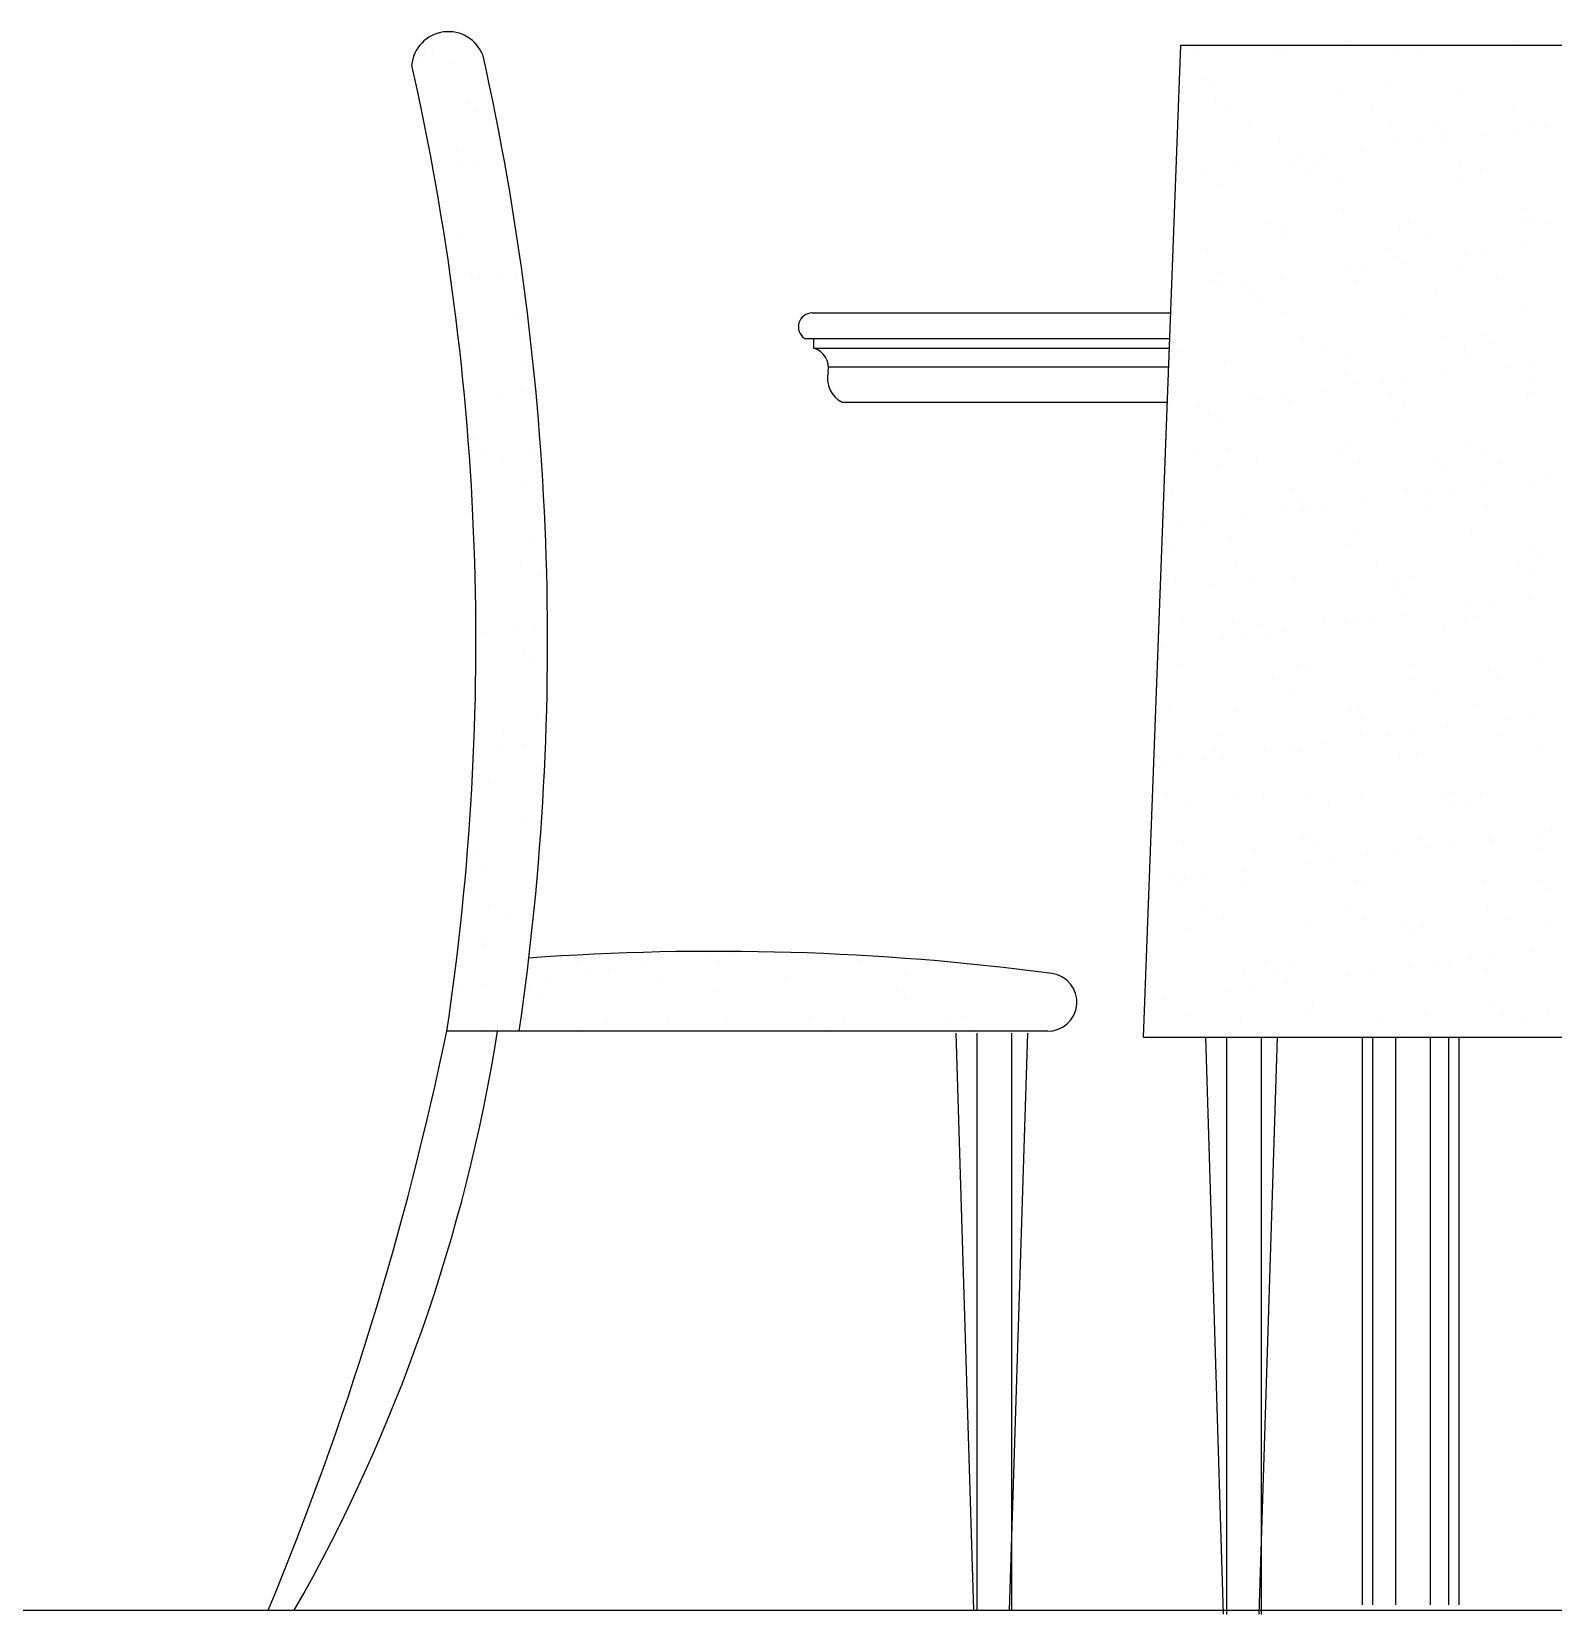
# Model space of a CAD drawing. Header units: inches. Extents: x 10 to 52.5, y 12.2 to 37.
# Drawn here: x 46.811 to 47.831, y 19.048 to 20.11 of the extents above; entities that cross this region are included whole.
import ezdxf

# ---------------------------------------------------------------- set-up
doc = ezdxf.new("R2010")
doc.units = ezdxf.units.IN
doc.header["$MEASUREMENT"] = 0
doc.layers.add('02', color=2, linetype='Continuous')
doc.layers.add('1', color=1, linetype='Continuous')

msp = doc.modelspace()

# ---------------------------------------------------------------- linework, layer by layer
at = {"layer": '02'}
for p, q in [((47.0746, 20.0974), (47.0746, 20.0974)), ((47.0794, 20.0971), (47.0794, 20.0971)), ((47.5563, 19.4354), (47.5814, 20.1008)), ((47.5814, 20.1008), (47.9123, 20.1008)), ((47.5918, 20.0947), (47.5918, 20.0947)), ((47.6332, 20.1001), (47.6332, 20.1001)), ((47.6459, 20.0967), (47.6459, 20.0967)), ((47.6489, 20.0958), (47.6489, 20.0958)), ((47.6933, 20.0995), (47.6933, 20.0995)), ((47.7239, 20.0963), (47.7239, 20.0963)), ((47.7438, 20.096), (47.7438, 20.096)), ((47.8062, 20.0993), (47.8062, 20.0993)), ((47.0727, 20.0892), (47.0727, 20.0892)), ((47.0938, 20.0883), (47.0938, 20.0883)), ((47.5961, 20.0779), (47.5961, 20.0779)), ((47.6017, 20.0728), (47.6017, 20.0728)), ((47.7198, 20.0752), (47.7198, 20.0752)), ((47.6048, 20.0652), (47.6048, 20.0652)), ((47.6871, 20.0681), (47.6871, 20.0681)), ((47.7669, 20.0691), (47.7669, 20.0691)), ((47.1031, 20.0614), (47.1031, 20.0614)), ((47.1087, 20.0563), (47.1087, 20.0563)), ((47.6144, 20.0572), (47.6144, 20.0572)), ((47.7093, 20.0573), (47.7093, 20.0573)), ((47.8043, 20.0575), (47.8043, 20.0575)), ((47.6273, 20.049), (47.6273, 20.049)), ((47.7222, 20.0492), (47.7222, 20.0492)), ((47.7502, 20.0474), (47.7502, 20.0474)), ((47.7558, 20.0423), (47.7558, 20.0423)), ((47.7839, 20.0411), (47.7839, 20.0411)), ((47.8081, 20.0406), (47.8081, 20.0406)), ((47.8171, 20.0493), (47.8171, 20.0493)), ((47.8253, 20.0465), (47.8253, 20.0465)), ((47.6478, 20.038), (47.6478, 20.038)), ((47.7019, 20.0303), (47.7019, 20.0303)), ((47.7258, 20.0376), (47.7258, 20.0376)), ((47.7433, 20.0357), (47.7433, 20.0357)), ((47.7592, 20.0378), (47.7592, 20.0378)), ((47.0957, 20.0295), (47.0957, 20.0295)), ((47.0992, 20.0211), (47.0992, 20.0211)), ((47.1075, 20.0218), (47.1075, 20.0218)), ((47.5786, 20.0193), (47.5786, 20.0193)), ((47.6199, 20.0195), (47.6199, 20.0195)), ((47.6585, 20.0207), (47.6585, 20.0207)), ((47.6613, 20.0249), (47.6613, 20.0249)), ((47.6735, 20.0195), (47.6735, 20.0195)), ((47.6771, 20.027), (47.6771, 20.027)), ((47.7685, 20.0197), (47.7685, 20.0197)), ((47.0828, 20.0186), (47.0828, 20.0186)), ((47.5792, 20.0141), (47.5792, 20.0141)), ((47.5951, 20.0162), (47.5951, 20.0162)), ((47.6641, 20.0155), (47.6641, 20.0155)), ((47.6891, 20.0094), (47.6891, 20.0094)), ((47.7688, 20.0104), (47.7688, 20.0104)), ((47.7823, 20.018), (47.7823, 20.018)), ((47.6067, 20.0064), (47.6067, 20.0064)), ((47.6907, 19.9912), (47.6907, 19.9912)), ((47.8126, 19.9902), (47.8126, 19.9902)), ((47.639, 19.9809), (47.639, 19.9809)), ((47.6498, 19.9792), (47.6498, 19.9792)), ((47.7277, 19.9789), (47.7277, 19.9789)), ((47.734, 19.981), (47.734, 19.981)), ((47.8101, 19.9818), (47.8101, 19.9818)), ((47.8182, 19.985), (47.8182, 19.985)), ((47.8289, 19.9812), (47.8289, 19.9812)), ((47.0976, 19.9708), (47.0976, 19.9708)), ((47.6519, 19.9727), (47.6519, 19.9727)), ((47.7468, 19.9728), (47.7468, 19.9728)), ((47.599, 19.9645), (47.599, 19.9645)), ((47.721, 19.9634), (47.721, 19.9634)), ((47.7266, 19.9583), (47.7266, 19.9583)), ((47.7714, 19.9605), (47.7714, 19.9605)), ((47.7873, 19.9626), (47.7873, 19.9626)), ((47.812, 19.9658), (47.812, 19.9658)), ((47.1061, 19.948), (47.1061, 19.948)), ((47.1357, 19.9466), (47.1357, 19.9466)), ((47.6087, 19.9477), (47.6087, 19.9477)), ((47.691, 19.9507), (47.691, 19.9507)), ((47.7052, 19.9518), (47.7052, 19.9518)), ((47.73, 19.955), (47.73, 19.955)), ((47.7708, 19.9517), (47.7708, 19.9517)), ((47.095, 19.9413), (47.095, 19.9413)), ((47.1109, 19.9434), (47.1109, 19.9434)), ((47.1238, 19.9448), (47.1238, 19.9448)), ((47.6032, 19.943), (47.6032, 19.943)), ((47.6073, 19.9389), (47.6073, 19.9389)), ((47.6232, 19.941), (47.6232, 19.941)), ((47.6294, 19.9367), (47.6294, 19.9367)), ((47.648, 19.9442), (47.648, 19.9442)), ((47.6982, 19.9432), (47.6982, 19.9432)), ((47.7931, 19.9434), (47.7931, 19.9434)), ((47.635, 19.9315), (47.635, 19.9315)), ((47.7531, 19.934), (47.7531, 19.934)), ((47.1364, 19.9202), (47.1364, 19.9202)), ((47.142, 19.915), (47.142, 19.915)), ((47.3342, 19.9212), (47.5746, 19.9212)), ((47.6517, 19.9205), (47.6517, 19.9205)), ((47.7297, 19.9201), (47.7297, 19.9201)), ((47.812, 19.9231), (47.812, 19.9231)), ((47.0995, 19.9121), (47.0995, 19.9121)), ((47.3293, 19.9041), (47.574, 19.9041)), ((47.3351, 19.9041), (47.3351, 19.8975)), ((47.6637, 19.9045), (47.6637, 19.9045)), ((47.7586, 19.9047), (47.7586, 19.9047)), ((47.7835, 19.9062), (47.7835, 19.9062)), ((47.1022, 19.8979), (47.1022, 19.8979)), ((47.5737, 19.8974), (47.3354, 19.8974)), ((47.5816, 19.8962), (47.5816, 19.8962)), ((47.6765, 19.8963), (47.6765, 19.8963)), ((47.6929, 19.8919), (47.6929, 19.8919)), ((47.7714, 19.8965), (47.7714, 19.8965)), ((47.7727, 19.893), (47.7727, 19.893)), ((47.7891, 19.901), (47.7891, 19.901)), ((47.1426, 19.8849), (47.1426, 19.8849)), ((47.5733, 19.8848), (47.3452, 19.8848)), ((47.6106, 19.889), (47.6106, 19.889)), ((47.7995, 19.8853), (47.7995, 19.8853)), ((47.8154, 19.8874), (47.8154, 19.8874)), ((47.6918, 19.8794), (47.6918, 19.8794)), ((47.6975, 19.8743), (47.6975, 19.8743)), ((47.7175, 19.8745), (47.7175, 19.8745)), ((47.7333, 19.8766), (47.7333, 19.8766)), ((47.7581, 19.8798), (47.7581, 19.8798)), ((47.8156, 19.8767), (47.8156, 19.8767)), ((47.1231, 19.8661), (47.1231, 19.8661)), ((47.139, 19.8682), (47.139, 19.8682)), ((47.1485, 19.8684), (47.1485, 19.8684)), ((47.3542, 19.8612), (47.5724, 19.8612)), ((47.5738, 19.8608), (47.5738, 19.8608)), ((47.6279, 19.8667), (47.6279, 19.8667)), ((47.6354, 19.8637), (47.6354, 19.8637)), ((47.6513, 19.8658), (47.6513, 19.8658)), ((47.6536, 19.8618), (47.6536, 19.8618)), ((47.6761, 19.869), (47.6761, 19.869)), ((47.7228, 19.8669), (47.7228, 19.8669)), ((47.7316, 19.8614), (47.7316, 19.8614)), ((47.8139, 19.8644), (47.8139, 19.8644)), ((47.8177, 19.867), (47.8177, 19.867)), ((47.594, 19.8582), (47.594, 19.8582)), ((47.6002, 19.8527), (47.6002, 19.8527)), ((47.724, 19.85), (47.724, 19.85)), ((47.6058, 19.8475), (47.6058, 19.8475)), ((47.1072, 19.8362), (47.1072, 19.8362)), ((47.1139, 19.8298), (47.1139, 19.8298)), ((47.6125, 19.8302), (47.6125, 19.8302)), ((47.6883, 19.8282), (47.6883, 19.8282)), ((47.6948, 19.8332), (47.6948, 19.8332)), ((47.7746, 19.8342), (47.7746, 19.8342)), ((47.7832, 19.8284), (47.7832, 19.8284)), ((47.1268, 19.8216), (47.1268, 19.8216)), ((47.1445, 19.8262), (47.1445, 19.8262)), ((47.5933, 19.828), (47.5933, 19.828)), ((47.6062, 19.8198), (47.6062, 19.8198)), ((47.6324, 19.8232), (47.6324, 19.8232)), ((47.7011, 19.82), (47.7011, 19.82)), ((47.7543, 19.8222), (47.7543, 19.8222)), ((47.796, 19.8202), (47.796, 19.8202)), ((47.7599, 19.817), (47.7599, 19.817)), ((47.8276, 19.8101), (47.8276, 19.8101)), ((47.1394, 19.8067), (47.1394, 19.8067)), ((47.5757, 19.802), (47.5757, 19.802)), ((47.6555, 19.8031), (47.6555, 19.8031)), ((47.7335, 19.8027), (47.7335, 19.8027)), ((47.7456, 19.7993), (47.7456, 19.7993)), ((47.7614, 19.8013), (47.7614, 19.8013)), ((47.7862, 19.8046), (47.7862, 19.8046)), ((47.8158, 19.8056), (47.8158, 19.8056)), ((47.1512, 19.7908), (47.1512, 19.7908)), ((47.6525, 19.7904), (47.6525, 19.7904)), ((47.6627, 19.7954), (47.6627, 19.7954)), ((47.6635, 19.7885), (47.6635, 19.7885)), ((47.6683, 19.7903), (47.6683, 19.7903)), ((47.6794, 19.7905), (47.6794, 19.7905)), ((47.7042, 19.7938), (47.7042, 19.7938)), ((47.7474, 19.7905), (47.7474, 19.7905)), ((47.7865, 19.7927), (47.7865, 19.7927)), ((47.1098, 19.7854), (47.1098, 19.7854)), ((47.5815, 19.7777), (47.5815, 19.7777)), ((47.5973, 19.7797), (47.5973, 19.7797)), ((47.6221, 19.783), (47.6221, 19.783)), ((47.7765, 19.7755), (47.7765, 19.7755)), ((47.1464, 19.7674), (47.1464, 19.7674)), ((47.5711, 19.7687), (47.5711, 19.7687)), ((47.6144, 19.7715), (47.6144, 19.7715)), ((47.6948, 19.766), (47.6948, 19.766)), ((47.6967, 19.7745), (47.6967, 19.7745)), ((47.8168, 19.7649), (47.8168, 19.7649)), ((47.5767, 19.7635), (47.5767, 19.7635)), ((47.8224, 19.7598), (47.8224, 19.7598)), ((47.1386, 19.7535), (47.1386, 19.7535)), ((47.1514, 19.7453), (47.1514, 19.7453)), ((47.5777, 19.7433), (47.5777, 19.7433)), ((47.618, 19.7517), (47.618, 19.7517)), ((47.6308, 19.7435), (47.6308, 19.7435)), ((47.6574, 19.7443), (47.6574, 19.7443)), ((47.7129, 19.7519), (47.7129, 19.7519)), ((47.7257, 19.7437), (47.7257, 19.7437)), ((47.7354, 19.7439), (47.7354, 19.7439)), ((47.8078, 19.752), (47.8078, 19.752)), ((47.8177, 19.7469), (47.8177, 19.7469)), ((47.6032, 19.7392), (47.6032, 19.7392)), ((47.7252, 19.7382), (47.7252, 19.7382)), ((47.7308, 19.733), (47.7308, 19.733)), ((47.1102, 19.7227), (47.1102, 19.7227)), ((47.7737, 19.724), (47.7737, 19.724)), ((47.7895, 19.7261), (47.7895, 19.7261)), ((47.8143, 19.7294), (47.8143, 19.7294)), ((47.5822, 19.7139), (47.5822, 19.7139)), ((47.6163, 19.7128), (47.6163, 19.7128)), ((47.6335, 19.7114), (47.6335, 19.7114)), ((47.6771, 19.714), (47.6771, 19.714)), ((47.6916, 19.7132), (47.6916, 19.7132)), ((47.6987, 19.7157), (47.6987, 19.7157)), ((47.7075, 19.7153), (47.7075, 19.7153)), ((47.7323, 19.7186), (47.7323, 19.7186)), ((47.772, 19.7142), (47.772, 19.7142)), ((47.7784, 19.7168), (47.7784, 19.7168)), ((47.1131, 19.7069), (47.1131, 19.7069)), ((47.1379, 19.7102), (47.1379, 19.7102)), ((47.1483, 19.7087), (47.1483, 19.7087)), ((47.6096, 19.7024), (47.6096, 19.7024)), ((47.6254, 19.7045), (47.6254, 19.7045)), ((47.6392, 19.7063), (47.6392, 19.7063)), ((47.6502, 19.7078), (47.6502, 19.7078)), ((47.7573, 19.7087), (47.7573, 19.7087)), ((47.1406, 19.6949), (47.1406, 19.6949)), ((47.5682, 19.697), (47.5682, 19.697)), ((47.1462, 19.6898), (47.1462, 19.6898)), ((47.5796, 19.6846), (47.5796, 19.6846)), ((47.6594, 19.6856), (47.6594, 19.6856)), ((47.6657, 19.682), (47.6657, 19.682)), ((47.7373, 19.6852), (47.7373, 19.6852)), ((47.7876, 19.6809), (47.7876, 19.6809)), ((47.8197, 19.6882), (47.8197, 19.6882)), ((47.6426, 19.6754), (47.6426, 19.6754)), ((47.7375, 19.6756), (47.7375, 19.6756)), ((47.7933, 19.6758), (47.7933, 19.6758)), ((47.6554, 19.6672), (47.6554, 19.6672)), ((47.7504, 19.6674), (47.7504, 19.6674)), ((47.1502, 19.65), (47.1502, 19.65)), ((47.574, 19.6552), (47.574, 19.6552)), ((47.6183, 19.6541), (47.6183, 19.6541)), ((47.696, 19.6542), (47.696, 19.6542)), ((47.7006, 19.657), (47.7006, 19.657)), ((47.7016, 19.649), (47.7016, 19.649)), ((47.7804, 19.658), (47.7804, 19.658)), ((47.8018, 19.6488), (47.8018, 19.6488)), ((47.8176, 19.6509), (47.8176, 19.6509)), ((47.1274, 19.6393), (47.1274, 19.6393)), ((47.6068, 19.6375), (47.6068, 19.6375)), ((47.7017, 19.6377), (47.7017, 19.6377)), ((47.7197, 19.638), (47.7197, 19.638)), ((47.7356, 19.6401), (47.7356, 19.6401)), ((47.7604, 19.6434), (47.7604, 19.6434)), ((47.7966, 19.6379), (47.7966, 19.6379)), ((47.1254, 19.6296), (47.1254, 19.6296)), ((47.1412, 19.6317), (47.1412, 19.6317)), ((47.6044, 19.6274), (47.6044, 19.6274)), ((47.6377, 19.6272), (47.6377, 19.6272)), ((47.6535, 19.6293), (47.6535, 19.6293)), ((47.6613, 19.6269), (47.6613, 19.6269)), ((47.6783, 19.6326), (47.6783, 19.6326)), ((47.7393, 19.6265), (47.7393, 19.6265)), ((47.8216, 19.6295), (47.8216, 19.6295)), ((47.1091, 19.6184), (47.1091, 19.6184)), ((47.5715, 19.6185), (47.5715, 19.6185)), ((47.5815, 19.6258), (47.5815, 19.6258)), ((47.5963, 19.6218), (47.5963, 19.6218)), ((47.61, 19.6223), (47.61, 19.6223)), ((47.7281, 19.6247), (47.7281, 19.6247)), ((47.1114, 19.6109), (47.1114, 19.6109)), ((47.117, 19.6058), (47.117, 19.6058)), ((47.5723, 19.5989), (47.5723, 19.5989)), ((47.6202, 19.5953), (47.6202, 19.5953)), ((47.6365, 19.598), (47.6365, 19.598)), ((47.6672, 19.5991), (47.6672, 19.5991)), ((47.7025, 19.5983), (47.7025, 19.5983)), ((47.7585, 19.5969), (47.7585, 19.5969)), ((47.7621, 19.5992), (47.7621, 19.5992)), ((47.7823, 19.5993), (47.7823, 19.5993)), ((47.1057, 19.5924), (47.1057, 19.5924)), ((47.1522, 19.5913), (47.1522, 19.5913)), ((47.5851, 19.5907), (47.5851, 19.5907)), ((47.6801, 19.5909), (47.6801, 19.5909)), ((47.7641, 19.5918), (47.7641, 19.5918)), ((47.775, 19.591), (47.775, 19.591)), ((47.1435, 19.5815), (47.1435, 19.5815)), ((47.8299, 19.5736), (47.8299, 19.5736)), ((47.5834, 19.5671), (47.5834, 19.5671)), ((47.6632, 19.5681), (47.6632, 19.5681)), ((47.6669, 19.5702), (47.6669, 19.5702)), ((47.6725, 19.565), (47.6725, 19.565)), ((47.7412, 19.5678), (47.7412, 19.5678)), ((47.7478, 19.5628), (47.7478, 19.5628)), ((47.7637, 19.5649), (47.7637, 19.5649)), ((47.7885, 19.5682), (47.7885, 19.5682)), ((47.7906, 19.5675), (47.7906, 19.5675)), ((47.8235, 19.5707), (47.8235, 19.5707)), ((47.1111, 19.5597), (47.1111, 19.5597)), ((47.6314, 19.5612), (47.6314, 19.5612)), ((47.6816, 19.5541), (47.6816, 19.5541)), ((47.7064, 19.5574), (47.7064, 19.5574)), ((47.7263, 19.5614), (47.7263, 19.5614)), ((47.8212, 19.5616), (47.8212, 19.5616)), ((47.1121, 19.5489), (47.1121, 19.5489)), ((47.5752, 19.5434), (47.5752, 19.5434)), ((47.5996, 19.5433), (47.5996, 19.5433)), ((47.6244, 19.5466), (47.6244, 19.5466)), ((47.6658, 19.552), (47.6658, 19.552)), ((47.5808, 19.5383), (47.5808, 19.5383)), ((47.5837, 19.5412), (47.5837, 19.5412)), ((47.6221, 19.5366), (47.6221, 19.5366)), ((47.699, 19.5407), (47.699, 19.5407)), ((47.7044, 19.5396), (47.7044, 19.5396)), ((47.7842, 19.5406), (47.7842, 19.5406)), ((47.821, 19.5397), (47.821, 19.5397)), ((47.8266, 19.5345), (47.8266, 19.5345)), ((47.1175, 19.5243), (47.1175, 19.5243)), ((47.5969, 19.5226), (47.5969, 19.5226)), ((47.6918, 19.5227), (47.6918, 19.5227)), ((47.7867, 19.5229), (47.7867, 19.5229)), ((47.1303, 19.5161), (47.1303, 19.5161)), ((47.6097, 19.5144), (47.6097, 19.5144)), ((47.7047, 19.5145), (47.7047, 19.5145)), ((47.7293, 19.5129), (47.7293, 19.5129)), ((47.7996, 19.5147), (47.7996, 19.5147)), ((47.8254, 19.512), (47.8254, 19.512)), ((47.113, 19.501), (47.113, 19.501)), ((47.5853, 19.5084), (47.5853, 19.5084)), ((47.6651, 19.5094), (47.6651, 19.5094)), ((47.7349, 19.5078), (47.7349, 19.5078)), ((47.7431, 19.509), (47.7431, 19.509)), ((47.1144, 19.4975), (47.1144, 19.4975)), ((47.242, 19.4913), (47.242, 19.4913)), ((47.2636, 19.49), (47.2636, 19.49)), ((47.2795, 19.4921), (47.2795, 19.4921)), ((47.7918, 19.4897), (47.7918, 19.4897)), ((47.8166, 19.4929), (47.8166, 19.4929)), ((47.1766, 19.4866), (47.1766, 19.4866)), ((47.1816, 19.4792), (47.1816, 19.4792)), ((47.1974, 19.4813), (47.1974, 19.4813)), ((47.2222, 19.4845), (47.2222, 19.4845)), ((47.2715, 19.4868), (47.2715, 19.4868)), ((47.3665, 19.487), (47.3665, 19.487)), ((47.5611, 19.4847), (47.5611, 19.4847)), ((47.6377, 19.4862), (47.6377, 19.4862)), ((47.6433, 19.481), (47.6433, 19.481)), ((47.656, 19.4849), (47.656, 19.4849)), ((47.7097, 19.4789), (47.7097, 19.4789)), ((47.7345, 19.4821), (47.7345, 19.4821)), ((47.7509, 19.4851), (47.7509, 19.4851)), ((47.7615, 19.4835), (47.7615, 19.4835)), ((47.7759, 19.4876), (47.7759, 19.4876)), ((47.7861, 19.4818), (47.7861, 19.4818)), ((47.0995, 19.4684), (47.0995, 19.4684)), ((47.1154, 19.4705), (47.1154, 19.4705)), ((47.1402, 19.4737), (47.1402, 19.4737)), ((47.1447, 19.4697), (47.1447, 19.4697)), ((47.156, 19.4738), (47.156, 19.4738)), ((47.234, 19.4734), (47.234, 19.4734)), ((47.3163, 19.4764), (47.3163, 19.4764)), ((47.3961, 19.4774), (47.3961, 19.4774)), ((47.474, 19.477), (47.474, 19.477)), ((47.624, 19.4779), (47.624, 19.4779)), ((47.6277, 19.4681), (47.6277, 19.4681)), ((47.6525, 19.4713), (47.6525, 19.4713)), ((47.6939, 19.4768), (47.6939, 19.4768)), ((47.1503, 19.4645), (47.1503, 19.4645)), ((47.2685, 19.467), (47.2685, 19.467)), ((47.3905, 19.466), (47.3905, 19.466)), ((47.3961, 19.4608), (47.3961, 19.4608)), ((47.5704, 19.4605), (47.5704, 19.4605)), ((47.6118, 19.466), (47.6118, 19.466)), ((47.6698, 19.4567), (47.6698, 19.4567)), ((47.1421, 19.448), (47.1421, 19.448)), ((47.237, 19.4482), (47.237, 19.4482)), ((47.277, 19.4462), (47.277, 19.4462)), ((47.3319, 19.4483), (47.3319, 19.4483)), ((47.4269, 19.4485), (47.4269, 19.4485)), ((47.4373, 19.4488), (47.4373, 19.4488)), ((47.5873, 19.4497), (47.5873, 19.4497)), ((47.6215, 19.4462), (47.6215, 19.4462)), ((47.667, 19.4507), (47.667, 19.4507)), ((47.7164, 19.4464), (47.7164, 19.4464)), ((47.745, 19.4503), (47.745, 19.4503)), ((47.7918, 19.4557), (47.7918, 19.4557)), ((47.7974, 19.4505), (47.7974, 19.4505)), ((47.8113, 19.4466), (47.8113, 19.4466)), ((47.8273, 19.4533), (47.8273, 19.4533)), ((47.4919, 19.4395), (47.0892, 19.4395)), ((47.1149, 19.4423), (47.1149, 19.4423)), ((47.155, 19.4398), (47.155, 19.4398)), ((47.1769, 19.4403), (47.1769, 19.4403)), ((47.1972, 19.4452), (47.1972, 19.4452)), ((47.2499, 19.44), (47.2499, 19.44)), ((47.3448, 19.4401), (47.3448, 19.4401)), ((47.355, 19.4459), (47.355, 19.4459)), ((47.4427, 19.0512), (47.4308, 19.4382)), ((47.4397, 19.4403), (47.4397, 19.4403)), ((47.4446, 19.4382), (47.4446, 19.0511)), ((47.4665, 19.0512), (47.4788, 19.4382)), ((47.4679, 19.4382), (47.4679, 19.0511)), ((47.4965, 19.4417), (47.4965, 19.4417)), ((47.6344, 19.438), (47.6344, 19.438)), ((47.7293, 19.4382), (47.7293, 19.4382)), ((47.8242, 19.4384), (47.8242, 19.4384)), ((47.5563, 19.4354), (47.9374, 19.4354)), ((47.6101, 19.0484), (47.5982, 19.4354)), ((47.612, 19.4354), (47.612, 19.0483)), ((47.6339, 19.0484), (47.6462, 19.4354)), ((47.6353, 19.4354), (47.6353, 19.0483)), ((47.703, 19.4354), (47.703, 19.0547)), ((47.71, 19.4354), (47.71, 19.0547)), ((47.7254, 19.4354), (47.7254, 19.0547)), ((47.7485, 19.4354), (47.7485, 19.0547)), ((47.7608, 19.4354), (47.7608, 19.0547)), ((47.7677, 19.4354), (47.7677, 19.0547))]:
    msp.add_line(p, q, dxfattribs=at)
for centre, radius, start, end in [((47.0903, 20.0851), 0.0247, 19.842, 175.3017), ((45.3511, 19.7009), 1.7577, 351.4481, 12.6961), ((45.3511, 19.7009), 1.8057, 351.677, 12.5595), ((47.3342, 19.9119), 0.00924, 90.2455, 237.613), ((47.3315, 19.8843), 0.0137, 348.5204, 74.8092), ((47.3628, 19.8774), 0.0183, 166.7908, 242.2112), ((47.2694, 17.7684), 1.7246, 82.481, 94.1639), ((47.4923, 19.4589), 0.0194, 268.7538, 81.7735), ((44.996, 19.872), 2.1374, 337.4142, 348.3246), ((45.9885, 19.6196), 1.149, 330.3447, 350.9804)]:
    msp.add_arc(centre, radius, start, end, dxfattribs=at)
at = {"layer": '1'}
msp.add_line((32.3342, 19.0511), (52.1649, 19.0511), dxfattribs=at)

doc.saveas('drawing.dxf')
